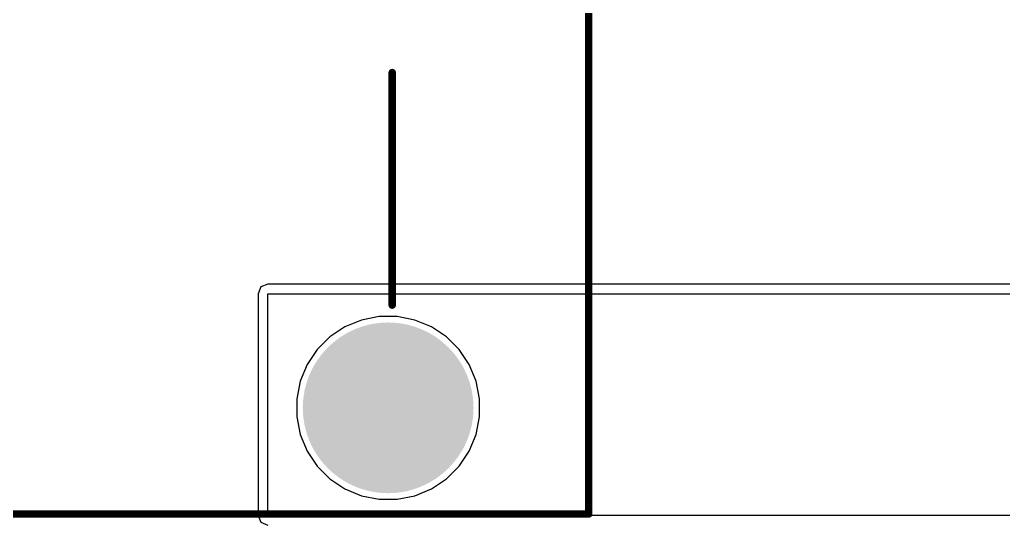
# Model space of a CAD drawing. Header units: millimetres. Extents: x -6.2 to 75.6, y -2 to 69.2.
# Drawn here: x 44.81 to 61.49, y 13.76 to 22.3 of the extents above; entities that cross this region are included whole.
import ezdxf

# ---------------------------------------------------------------- set-up
doc = ezdxf.new("R2010")
doc.units = ezdxf.units.MM
for name, color, linetype in [('BottomLayer', 5, 'Continuous'), ('BottomSolder', 6, 'Continuous'), ('MultiLayer', 9, 'Continuous'), ('PadHoleLayer', 156, 'Continuous'), ('TopLayer', 1, 'Continuous'), ('TopOverlay', 2, 'Continuous'), ('TopSolder', 216, 'Continuous')]:
    doc.layers.add(name, color=color, linetype=linetype)

# ---------------------------------------------------------------- blocks, each defined once
blk = doc.blocks.new('SRD_12VDC_SL_C_2')
at = {"layer": 'BottomLayer'}
h = blk.add_hatch(color=5, dxfattribs=at)
edge = h.paths.add_edge_path()
edge.add_arc((7.1, -5.999), 1.397, 0, 360)
at = {"layer": 'BottomSolder'}
h = blk.add_hatch(color=6, dxfattribs=at)
edge = h.paths.add_edge_path()
edge.add_arc((7.1, -5.999), 1.448, 0, 360)
at = {"layer": 'MultiLayer'}
h = blk.add_hatch(color=9, dxfattribs=at)
edge = h.paths.add_edge_path()
edge.add_arc((7.1, -5.999), 1.397, 0, 360)
at = {"layer": 'PadHoleLayer'}
h = blk.add_hatch(color=156, dxfattribs=at)
edge = h.paths.add_edge_path()
edge.add_arc((7.1, -5.999), 0.762, 0, 360)
at = {"layer": 'TopLayer'}
h = blk.add_hatch(color=1, dxfattribs=at)
edge = h.paths.add_edge_path()
edge.add_arc((7.1, -5.999), 1.397, 0, 360)
at = {"layer": 'TopSolder'}
h = blk.add_hatch(color=216, dxfattribs=at)
edge = h.paths.add_edge_path()
edge.add_arc((7.1, -5.999), 1.448, 0, 360)
at = {"layer": 'TopOverlay', "const_width": 0.127}
for points in [[(10.501, -7.8), (10.501, 7.8)], [(7.168, -4.257), (7.168, -0.312)], [(-8.699, -7.8), (10.501, -7.8)]]:
    blk.add_lwpolyline(points, dxfattribs=at)
at = {"layer": 'TopOverlay', "const_width": 0.0635}
for points in [[(7.137, -0.312, 1), (7.2, -0.312, 1)], [(7.137, -4.257, 1), (7.2, -4.257, 1)], [(10.469, -7.8, 1), (10.533, -7.8, 1)], [(10.469, -7.8, 1), (10.533, -7.8, 1)]]:
    blk.add_lwpolyline(points, format="xyb", close=True, dxfattribs=at)

msp = doc.modelspace()

# ---------------------------------------------------------------- linework, layer by layer
at = {"layer": 'BottomLayer'}
for p, q in [((50.61, 17.207), (50.328, 17.091)), ((50.909, 17.267), (50.61, 17.207)), ((51.215, 17.267), (50.909, 17.267)), ((51.514, 17.207), (51.215, 17.267)), ((51.796, 17.091), (51.514, 17.207)), ((50.328, 17.091), (50.074, 16.921)), ((52.05, 16.921), (51.796, 17.091)), ((50.074, 16.921), (49.859, 16.705)), ((52.266, 16.705), (52.05, 16.921)), ((49.859, 16.705), (49.689, 16.451)), ((52.435, 16.451), (52.266, 16.705)), ((49.689, 16.451), (49.572, 16.169)), ((52.552, 16.169), (52.435, 16.451)), ((49.572, 16.169), (49.513, 15.87)), ((52.611, 15.87), (52.552, 16.169)), ((49.513, 15.87), (49.513, 15.565)), ((52.611, 15.565), (52.611, 15.87)), ((49.513, 15.565), (49.572, 15.266)), ((52.552, 15.266), (52.611, 15.565)), ((49.572, 15.266), (49.689, 14.984)), ((52.435, 14.984), (52.552, 15.266)), ((49.689, 14.984), (49.859, 14.73)), ((52.266, 14.73), (52.435, 14.984)), ((49.859, 14.73), (50.074, 14.514)), ((52.05, 14.514), (52.266, 14.73)), ((50.074, 14.514), (50.328, 14.344)), ((51.796, 14.344), (52.05, 14.514)), ((50.328, 14.344), (50.61, 14.228)), ((50.61, 14.228), (50.909, 14.168)), ((51.215, 14.168), (51.514, 14.228)), ((51.514, 14.228), (51.796, 14.344)), ((50.909, 14.168), (51.215, 14.168)), ((65.38, 13.894), (40.919, 13.894))]:
    msp.add_line(p, q, dxfattribs=at)
at = {"layer": 'TopLayer'}
for p, q in [((48.905, 17.77), (48.857, 17.653)), ((49.022, 17.818), (48.905, 17.77)), ((74.168, 17.818), (49.022, 17.818)), ((48.857, 17.653), (48.857, 13.894)), ((49.022, 13.894), (49.022, 17.653)), ((49.022, 17.653), (74.168, 17.653)), ((48.857, 13.894), (48.905, 13.777)), ((72.358, 13.894), (49.022, 13.894)), ((48.905, 13.777), (49.022, 13.729))]:
    msp.add_line(p, q, dxfattribs=at)

# ---------------------------------------------------------------- block references
msp.add_blockref('SRD_12VDC_SL_C_2', (43.962, 21.717))

doc.saveas('drawing.dxf')
